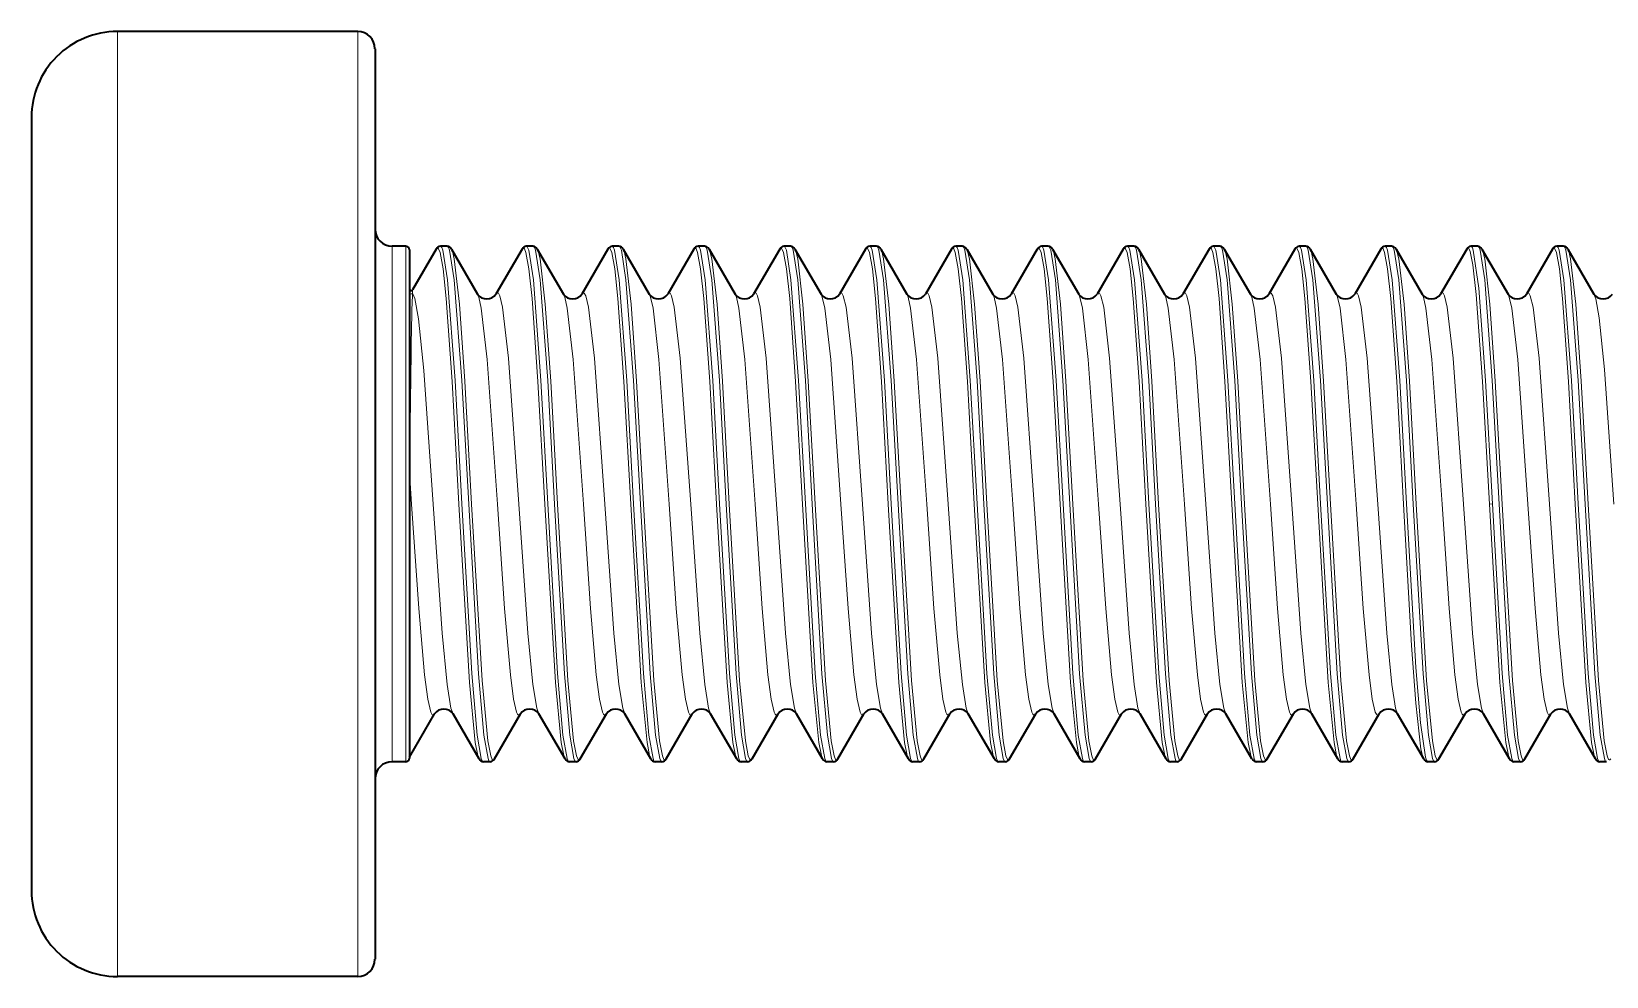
# Model space of a CAD drawing. Extents: x 145 to 857, y 42 to 790.
# Drawn here: x 145.5 to 154.67, y 357.09 to 362.59 of the extents above; entities that cross this region are included whole.
import ezdxf

# ---------------------------------------------------------------- set-up
doc = ezdxf.new("R2010")
doc.units = 0

msp = doc.modelspace()

# ---------------------------------------------------------------- linework, layer by layer
at = {"color": 7, "lineweight": 13, "ltscale": 0.035789}
for p, q in [((145.9994, 362.5892), (145.9994, 361.1576)), ((147.3994, 362.5892), (147.3994, 361.1576))]:
    msp.add_line(p, q, dxfattribs=at)
at = {"color": 7, "lineweight": 35, "ltscale": 0.035}
for p, q in [((147.3994, 362.5892), (145.9994, 362.5892)), ((147.3994, 357.0892), (145.9994, 357.0892))]:
    msp.add_line(p, q, dxfattribs=at)
at = {"color": 7, "lineweight": 35, "ltscale": 0.034489}
msp.add_line((147.4994, 362.4892), (147.4994, 361.1097), dxfattribs=at)
at = {"color": 7, "lineweight": 35, "ltscale": 0.029282}
msp.add_line((145.4994, 362.0892), (145.4994, 360.9179), dxfattribs=at)
at = {"color": 7, "lineweight": 13, "ltscale": 0.019521}
for p, q in [((147.5993, 361.3392), (147.5993, 360.5583)), ((147.6794, 361.3392), (147.6794, 360.5583))]:
    msp.add_line(p, q, dxfattribs=at)
at = {"color": 7, "lineweight": 35, "ltscale": 0.002}
for p, q in [((147.6794, 361.3392), (147.5993, 361.3392)), ((147.6794, 358.3392), (147.5993, 358.3392))]:
    msp.add_line(p, q, dxfattribs=at)
at = {"color": 7, "lineweight": 35, "ltscale": 0.019261}
msp.add_line((147.6994, 361.3192), (147.6994, 360.5488), dxfattribs=at)
at = {"color": 7, "lineweight": 35, "ltscale": 0.00686}
msp.add_line((147.8557, 361.3229), (147.718, 361.0855), dxfattribs=at)
at = {"color": 7, "lineweight": 35, "ltscale": 0.00098381}
for p, q in [((147.9198, 361.3392), (147.8804, 361.3392)), ((148.4198, 361.3392), (148.3804, 361.3392)), ((148.9198, 361.3392), (148.8804, 361.3392)), ((149.4198, 361.3392), (149.3804, 361.3392)), ((149.9198, 361.3392), (149.8804, 361.3392)), ((150.4198, 361.3392), (150.3804, 361.3392)), ((150.9198, 361.3392), (150.8804, 361.3392)), ((151.4198, 361.3392), (151.3804, 361.3392)), ((151.9198, 361.3392), (151.8804, 361.3392)), ((152.4198, 361.3392), (152.3804, 361.3392)), ((152.9198, 361.3392), (152.8804, 361.3392)), ((153.4198, 361.3392), (153.3804, 361.3392)), ((153.9198, 361.3392), (153.8804, 361.3392)), ((154.4198, 361.3392), (154.3804, 361.3392)), ((148.1698, 358.3392), (148.1304, 358.3392)), ((148.6698, 358.3392), (148.6304, 358.3392)), ((149.1698, 358.3392), (149.1304, 358.3392)), ((149.6698, 358.3392), (149.6304, 358.3392)), ((150.1698, 358.3392), (150.1304, 358.3392)), ((150.6698, 358.3392), (150.6304, 358.3392)), ((151.1698, 358.3392), (151.1304, 358.3392)), ((151.6698, 358.3392), (151.6304, 358.3392)), ((152.1698, 358.3392), (152.1304, 358.3392)), ((152.6698, 358.3392), (152.6304, 358.3392)), ((153.1698, 358.3392), (153.1304, 358.3392)), ((153.6698, 358.3392), (153.6304, 358.3392)), ((154.1698, 358.3392), (154.1304, 358.3392)), ((154.6698, 358.3392), (154.6304, 358.3392))]:
    msp.add_line(p, q, dxfattribs=at)
at = {"color": 7, "lineweight": 35, "ltscale": 0.007572}
for p, q in [((147.9445, 361.3229), (148.0965, 361.0609)), ((148.3557, 361.3229), (148.2037, 361.0609)), ((148.4445, 361.3229), (148.5965, 361.0609)), ((148.8557, 361.3229), (148.7037, 361.0609)), ((148.9445, 361.3229), (149.0965, 361.0609)), ((149.3557, 361.3229), (149.2037, 361.0609)), ((149.4445, 361.3229), (149.5965, 361.0609)), ((149.8557, 361.3229), (149.7037, 361.0609)), ((149.9445, 361.3229), (150.0965, 361.0609)), ((150.3557, 361.3229), (150.2037, 361.0609)), ((150.4445, 361.3229), (150.5965, 361.0609)), ((150.8557, 361.3229), (150.7037, 361.0609)), ((150.9445, 361.3229), (151.0965, 361.0609)), ((151.3557, 361.3229), (151.2037, 361.0609)), ((151.4445, 361.3229), (151.5965, 361.0609)), ((151.8557, 361.3229), (151.7037, 361.0609)), ((151.9445, 361.3229), (152.0965, 361.0609)), ((152.3557, 361.3229), (152.2037, 361.0609)), ((152.4445, 361.3229), (152.5965, 361.0609)), ((152.8557, 361.3229), (152.7037, 361.0609)), ((152.9445, 361.3229), (153.0965, 361.0609)), ((153.3557, 361.3229), (153.2037, 361.0609)), ((153.4445, 361.3229), (153.5965, 361.0609)), ((153.8557, 361.3229), (153.7037, 361.0609)), ((153.9445, 361.3229), (154.0965, 361.0609)), ((154.3557, 361.3229), (154.2037, 361.0609)), ((154.4445, 361.3229), (154.5965, 361.0609))]:
    msp.add_line(p, q, dxfattribs=at)
at = {"color": 7, "lineweight": 13, "ltscale": 0.101711}
for p, q in [((145.9994, 361.1576), (145.9994, 357.0892)), ((147.3994, 361.1576), (147.3994, 357.0892))]:
    msp.add_line(p, q, dxfattribs=at)
at = {"color": 7, "lineweight": 35, "ltscale": 0.098012}
msp.add_line((147.4994, 361.1097), (147.4994, 357.1892), dxfattribs=at)
at = {"color": 7, "lineweight": 13, "ltscale": 0.000495148}
msp.add_line((147.718, 361.0855), (147.718, 361.0657), dxfattribs=at)
at = {"color": 7, "lineweight": 35, "ltscale": 0.083218}
msp.add_line((145.4994, 360.9179), (145.4994, 357.5892), dxfattribs=at)
at = {"color": 7, "lineweight": 13, "ltscale": 0.017363}
msp.add_line((147.7094, 360.7166), (147.7007, 360.0221), dxfattribs=at)
at = {"color": 7, "lineweight": 13, "ltscale": 0.055479}
for p, q in [((147.5993, 360.5583), (147.5993, 358.3392)), ((147.6794, 360.5583), (147.6794, 358.3392))]:
    msp.add_line(p, q, dxfattribs=at)
at = {"color": 7, "lineweight": 35, "ltscale": 0.054739}
msp.add_line((147.6994, 360.5488), (147.6994, 358.3592), dxfattribs=at)
at = {"color": 7, "lineweight": 13, "ltscale": 0.017866}
for p, q in [((147.9881, 359.8392), (147.9483, 360.5527)), ((148.4881, 359.8392), (148.4483, 360.5527)), ((148.9881, 359.8392), (148.9483, 360.5527)), ((149.4881, 359.8392), (149.4483, 360.5527)), ((149.9881, 359.8392), (149.9483, 360.5527)), ((150.4881, 359.8392), (150.4483, 360.5527)), ((150.9881, 359.8392), (150.9483, 360.5527)), ((151.4881, 359.8392), (151.4483, 360.5527)), ((151.9881, 359.8392), (151.9483, 360.5527)), ((152.4881, 359.8392), (152.4483, 360.5527)), ((152.9881, 359.8392), (152.9483, 360.5527)), ((153.4881, 359.8392), (153.4483, 360.5527)), ((153.9881, 359.8392), (153.9483, 360.5527)), ((154.4881, 359.8392), (154.4483, 360.5527))]:
    msp.add_line(p, q, dxfattribs=at)
at = {"color": 7, "lineweight": 13, "ltscale": 0.017982}
for p, q in [((148.0054, 359.8401), (147.9656, 360.5583)), ((148.5054, 359.8401), (148.4656, 360.5583)), ((149.0054, 359.8401), (148.9656, 360.5583)), ((149.5054, 359.8401), (149.4656, 360.5583)), ((150.0054, 359.8401), (149.9656, 360.5583)), ((150.5054, 359.8401), (150.4656, 360.5583)), ((151.0054, 359.8401), (150.9656, 360.5583)), ((151.5054, 359.8401), (151.4656, 360.5583)), ((152.0054, 359.8401), (151.9656, 360.5583)), ((152.5054, 359.8401), (152.4656, 360.5583)), ((153.0054, 359.8401), (152.9656, 360.5583)), ((153.5054, 359.8401), (153.4656, 360.5583)), ((154.0054, 359.8401), (153.9656, 360.5583)), ((154.5054, 359.8401), (154.4656, 360.5583))]:
    msp.add_line(p, q, dxfattribs=at)
at = {"color": 7, "lineweight": 13, "ltscale": 0.018029}
for p, q in [((148.005, 360.5583), (148.0448, 359.8383)), ((148.505, 360.5583), (148.5448, 359.8383)), ((149.005, 360.5583), (149.0448, 359.8383)), ((149.505, 360.5583), (149.5448, 359.8383)), ((150.005, 360.5583), (150.0448, 359.8383)), ((150.505, 360.5583), (150.5448, 359.8383)), ((151.005, 360.5583), (151.0448, 359.8383)), ((151.505, 360.5583), (151.5448, 359.8383)), ((152.005, 360.5583), (152.0448, 359.8383)), ((152.505, 360.5583), (152.5448, 359.8383)), ((153.005, 360.5583), (153.0448, 359.8383)), ((153.505, 360.5583), (153.5448, 359.8383)), ((154.005, 360.5583), (154.0448, 359.8383)), ((154.505, 360.5583), (154.5448, 359.8383))]:
    msp.add_line(p, q, dxfattribs=at)
at = {"color": 7, "lineweight": 13, "ltscale": 0.017907}
for p, q in [((148.0223, 360.5544), (148.0621, 359.8392)), ((148.5223, 360.5544), (148.5621, 359.8392)), ((149.0223, 360.5544), (149.0621, 359.8392)), ((149.5223, 360.5544), (149.5621, 359.8392)), ((150.0223, 360.5544), (150.0621, 359.8392)), ((150.5223, 360.5544), (150.5621, 359.8392)), ((151.0223, 360.5544), (151.0621, 359.8392)), ((151.5223, 360.5544), (151.5621, 359.8392)), ((152.0223, 360.5544), (152.0621, 359.8392)), ((152.5223, 360.5544), (152.5621, 359.8392)), ((153.0223, 360.5544), (153.0621, 359.8392)), ((153.5223, 360.5544), (153.5621, 359.8392)), ((154.0223, 360.5544), (154.0621, 359.8392)), ((154.5223, 360.5544), (154.5621, 359.8392))]:
    msp.add_line(p, q, dxfattribs=at)
at = {"color": 7, "lineweight": 13, "ltscale": 4.69378e-05}
msp.add_line((147.7007, 360.0221), (147.6994, 360.0234), dxfattribs=at)
at = {"color": 7, "lineweight": 13, "ltscale": 0.004573}
msp.add_line((147.7007, 360.0221), (147.7007, 359.8392), dxfattribs=at)
at = {"color": 7, "lineweight": 13, "ltscale": 0.004583}
msp.add_line((147.7126, 359.8392), (147.7007, 360.0221), dxfattribs=at)
at = {"color": 7, "lineweight": 13, "ltscale": 0.036822}
msp.add_line((147.7007, 358.3663), (147.7007, 359.8392), dxfattribs=at)
at = {"color": 7, "lineweight": 13, "ltscale": 0.000433233}
msp.add_line((153.9881, 359.8392), (154.0054, 359.8401), dxfattribs=at)
at = {"color": 7, "lineweight": 35, "ltscale": 0.00726}
msp.add_line((147.7007, 358.3663), (147.8465, 358.6175), dxfattribs=at)
at = {"color": 7, "lineweight": 35, "ltscale": 0.007571}
for p, q in [((148.1057, 358.3556), (147.9537, 358.6175)), ((148.1945, 358.3556), (148.3465, 358.6175)), ((148.6057, 358.3556), (148.4537, 358.6175)), ((148.6945, 358.3556), (148.8465, 358.6175)), ((149.1057, 358.3556), (148.9537, 358.6175)), ((149.1945, 358.3556), (149.3465, 358.6175)), ((149.6057, 358.3556), (149.4537, 358.6175)), ((149.6945, 358.3556), (149.8465, 358.6175)), ((150.1057, 358.3556), (149.9537, 358.6175)), ((150.1945, 358.3556), (150.3465, 358.6175)), ((150.6057, 358.3556), (150.4537, 358.6175)), ((150.6945, 358.3556), (150.8465, 358.6175)), ((151.1057, 358.3556), (150.9537, 358.6175)), ((151.1945, 358.3556), (151.3465, 358.6175)), ((151.6057, 358.3556), (151.4537, 358.6175)), ((151.6945, 358.3556), (151.8465, 358.6175)), ((152.1057, 358.3556), (151.9537, 358.6175)), ((152.1945, 358.3556), (152.3465, 358.6175)), ((152.6057, 358.3556), (152.4537, 358.6175)), ((152.6945, 358.3556), (152.8465, 358.6175)), ((153.1057, 358.3556), (152.9537, 358.6175)), ((153.1945, 358.3556), (153.3465, 358.6175)), ((153.6057, 358.3556), (153.4537, 358.6175)), ((153.6945, 358.3556), (153.8465, 358.6175)), ((154.1057, 358.3556), (153.9537, 358.6175)), ((154.1945, 358.3556), (154.3465, 358.6175)), ((154.6057, 358.3556), (154.4537, 358.6175))]:
    msp.add_line(p, q, dxfattribs=at)
at = {"color": 7, "lineweight": 35, "ltscale": 9.51819e-05}
msp.add_line((147.7007, 358.3663), (147.6995, 358.3627), dxfattribs=at)
at = {"color": 7, "lineweight": 13}
for points in [[(147.8557, 361.3229), (147.8602, 361.3282), (147.8624, 361.3292), (147.8647, 361.3289), (147.8661, 361.3281), (147.8691, 361.3249), (147.878, 361.303), (147.8954, 361.2075), (147.9139, 361.0353), (147.9483, 360.5527)], [(147.8804, 361.3392), (147.882, 361.3389), (147.8851, 361.3366), (147.8882, 361.3321), (147.8944, 361.3162), (147.9215, 361.1439), (147.9656, 360.5583)], [(147.9198, 361.3392), (147.9213, 361.3389), (147.9244, 361.3366), (147.9275, 361.3321), (147.9337, 361.3162), (147.9608, 361.1439), (148.005, 360.5583)], [(147.9445, 361.3229), (147.9498, 361.3103), (147.9604, 361.2658), (147.9909, 361.002), (148.0223, 360.5544)], [(148.3557, 361.3229), (148.3602, 361.3282), (148.3624, 361.3292), (148.3647, 361.3289), (148.3661, 361.3281), (148.3691, 361.3249), (148.378, 361.303), (148.3954, 361.2075), (148.4139, 361.0353), (148.4483, 360.5527)], [(148.3804, 361.3392), (148.382, 361.3389), (148.3851, 361.3366), (148.3882, 361.3321), (148.3944, 361.3162), (148.4215, 361.1439), (148.4656, 360.5583)], [(148.4198, 361.3392), (148.4213, 361.3389), (148.4244, 361.3366), (148.4275, 361.3321), (148.4337, 361.3162), (148.4608, 361.1439), (148.505, 360.5583)], [(148.4445, 361.3229), (148.4498, 361.3103), (148.4604, 361.2658), (148.4909, 361.002), (148.5223, 360.5544)], [(148.8557, 361.3229), (148.8602, 361.3282), (148.8624, 361.3292), (148.8647, 361.3289), (148.8661, 361.3281), (148.8691, 361.3249), (148.878, 361.303), (148.8954, 361.2075), (148.9139, 361.0353), (148.9483, 360.5527)], [(148.8804, 361.3392), (148.882, 361.3389), (148.8851, 361.3366), (148.8882, 361.3321), (148.8944, 361.3162), (148.9215, 361.1439), (148.9656, 360.5583)], [(148.9198, 361.3392), (148.9213, 361.3389), (148.9244, 361.3366), (148.9275, 361.3321), (148.9337, 361.3162), (148.9608, 361.1439), (149.005, 360.5583)], [(148.9445, 361.3229), (148.9498, 361.3103), (148.9604, 361.2658), (148.9909, 361.002), (149.0223, 360.5544)], [(149.3557, 361.3229), (149.3602, 361.3282), (149.3624, 361.3292), (149.3647, 361.3289), (149.3661, 361.3281), (149.3691, 361.3249), (149.378, 361.303), (149.3954, 361.2075), (149.4139, 361.0353), (149.4483, 360.5527)], [(149.3804, 361.3392), (149.382, 361.3389), (149.3851, 361.3366), (149.3882, 361.3321), (149.3944, 361.3162), (149.4215, 361.1439), (149.4656, 360.5583)], [(149.4198, 361.3392), (149.4213, 361.3389), (149.4244, 361.3366), (149.4275, 361.3321), (149.4337, 361.3162), (149.4608, 361.1439), (149.505, 360.5583)], [(149.4445, 361.3229), (149.4498, 361.3103), (149.4604, 361.2658), (149.4909, 361.002), (149.5223, 360.5544)], [(149.8557, 361.3229), (149.8602, 361.3282), (149.8624, 361.3292), (149.8647, 361.3289), (149.8661, 361.3281), (149.8691, 361.3249), (149.878, 361.303), (149.8954, 361.2075), (149.9139, 361.0353), (149.9483, 360.5527)], [(149.8804, 361.3392), (149.882, 361.3389), (149.8851, 361.3366), (149.8882, 361.3321), (149.8944, 361.3162), (149.9215, 361.1439), (149.9656, 360.5583)], [(149.9198, 361.3392), (149.9213, 361.3389), (149.9244, 361.3366), (149.9275, 361.3321), (149.9337, 361.3162), (149.9608, 361.1439), (150.005, 360.5583)], [(149.9445, 361.3229), (149.9498, 361.3103), (149.9604, 361.2658), (149.9909, 361.002), (150.0223, 360.5544)], [(150.3557, 361.3229), (150.3602, 361.3282), (150.3624, 361.3292), (150.3647, 361.3289), (150.3661, 361.3281), (150.3691, 361.3249), (150.378, 361.303), (150.3954, 361.2075), (150.4139, 361.0353), (150.4483, 360.5527)], [(150.3804, 361.3392), (150.382, 361.3389), (150.3851, 361.3366), (150.3882, 361.3321), (150.3944, 361.3162), (150.4215, 361.1439), (150.4656, 360.5583)], [(150.4198, 361.3392), (150.4213, 361.3389), (150.4244, 361.3366), (150.4275, 361.3321), (150.4337, 361.3162), (150.4608, 361.1439), (150.505, 360.5583)], [(150.4445, 361.3229), (150.4498, 361.3103), (150.4604, 361.2658), (150.4909, 361.002), (150.5223, 360.5544)], [(150.8557, 361.3229), (150.8602, 361.3282), (150.8624, 361.3292), (150.8647, 361.3289), (150.8661, 361.3281), (150.8691, 361.3249), (150.878, 361.303), (150.8954, 361.2075), (150.9139, 361.0353), (150.9483, 360.5527)], [(150.8804, 361.3392), (150.882, 361.3389), (150.8851, 361.3366), (150.8882, 361.3321), (150.8944, 361.3162), (150.9215, 361.1439), (150.9656, 360.5583)], [(150.9198, 361.3392), (150.9213, 361.3389), (150.9244, 361.3366), (150.9275, 361.3321), (150.9337, 361.3162), (150.9608, 361.1439), (151.005, 360.5583)], [(150.9445, 361.3229), (150.9498, 361.3103), (150.9604, 361.2658), (150.9909, 361.002), (151.0223, 360.5544)], [(151.3557, 361.3229), (151.3602, 361.3282), (151.3624, 361.3292), (151.3647, 361.3289), (151.3661, 361.3281), (151.3691, 361.3249), (151.378, 361.303), (151.3954, 361.2075), (151.4139, 361.0353), (151.4483, 360.5527)], [(151.3804, 361.3392), (151.382, 361.3389), (151.3851, 361.3366), (151.3882, 361.3321), (151.3944, 361.3162), (151.4215, 361.1439), (151.4656, 360.5583)], [(151.4198, 361.3392), (151.4213, 361.3389), (151.4244, 361.3366), (151.4275, 361.3321), (151.4337, 361.3162), (151.4608, 361.1439), (151.505, 360.5583)], [(151.4445, 361.3229), (151.4498, 361.3103), (151.4604, 361.2658), (151.4909, 361.002), (151.5223, 360.5544)], [(151.8557, 361.3229), (151.8602, 361.3282), (151.8624, 361.3292), (151.8647, 361.3289), (151.8661, 361.3281), (151.8691, 361.3249), (151.878, 361.303), (151.8954, 361.2075), (151.9139, 361.0353), (151.9483, 360.5527)], [(151.8804, 361.3392), (151.882, 361.3389), (151.8851, 361.3366), (151.8882, 361.3321), (151.8944, 361.3162), (151.9215, 361.1439), (151.9656, 360.5583)], [(151.9198, 361.3392), (151.9213, 361.3389), (151.9244, 361.3366), (151.9275, 361.3321), (151.9337, 361.3162), (151.9608, 361.1439), (152.005, 360.5583)], [(151.9445, 361.3229), (151.9498, 361.3103), (151.9604, 361.2658), (151.9909, 361.002), (152.0223, 360.5544)], [(152.3557, 361.3229), (152.3602, 361.3282), (152.3624, 361.3292), (152.3647, 361.3289), (152.3661, 361.3281), (152.3691, 361.3249), (152.378, 361.303), (152.3954, 361.2075), (152.4139, 361.0353), (152.4483, 360.5527)], [(152.3804, 361.3392), (152.382, 361.3389), (152.3851, 361.3366), (152.3882, 361.3321), (152.3944, 361.3162), (152.4215, 361.1439), (152.4656, 360.5583)], [(152.4198, 361.3392), (152.4213, 361.3389), (152.4244, 361.3366), (152.4275, 361.3321), (152.4337, 361.3162), (152.4608, 361.1439), (152.505, 360.5583)], [(152.4445, 361.3229), (152.4498, 361.3103), (152.4604, 361.2658), (152.4909, 361.002), (152.5223, 360.5544)], [(152.8557, 361.3229), (152.8602, 361.3282), (152.8624, 361.3292), (152.8647, 361.3289), (152.8661, 361.3281), (152.8691, 361.3249), (152.878, 361.303), (152.8954, 361.2075), (152.9139, 361.0353), (152.9483, 360.5527)], [(152.8804, 361.3392), (152.882, 361.3389), (152.8851, 361.3366), (152.8882, 361.3321), (152.8944, 361.3162), (152.9215, 361.1439), (152.9656, 360.5583)], [(152.9198, 361.3392), (152.9213, 361.3389), (152.9244, 361.3366), (152.9275, 361.3321), (152.9337, 361.3162), (152.9608, 361.1439), (153.005, 360.5583)], [(152.9445, 361.3229), (152.9498, 361.3103), (152.9604, 361.2658), (152.9909, 361.002), (153.0223, 360.5544)], [(153.3557, 361.3229), (153.3602, 361.3282), (153.3624, 361.3292), (153.3647, 361.3289), (153.3661, 361.3281), (153.3691, 361.3249), (153.378, 361.303), (153.3954, 361.2075), (153.4139, 361.0353), (153.4483, 360.5527)], [(153.3804, 361.3392), (153.382, 361.3389), (153.3851, 361.3366), (153.3882, 361.3321), (153.3944, 361.3162), (153.4215, 361.1439), (153.4656, 360.5583)], [(153.4198, 361.3392), (153.4213, 361.3389), (153.4244, 361.3366), (153.4275, 361.3321), (153.4337, 361.3162), (153.4608, 361.1439), (153.505, 360.5583)], [(153.4445, 361.3229), (153.4498, 361.3103), (153.4604, 361.2658), (153.4909, 361.002), (153.5223, 360.5544)], [(153.9483, 360.5527), (153.9117, 361.0589), (153.8921, 361.2314), (153.8761, 361.3094), (153.8707, 361.3224), (153.868, 361.3264), (153.8652, 361.3286), (153.8639, 361.3291), (153.8612, 361.3288), (153.8593, 361.3276), (153.8557, 361.3229)], [(153.9656, 360.5583), (153.9265, 361.095), (153.8943, 361.3163), (153.8888, 361.3309), (153.8851, 361.3367), (153.8832, 361.3383), (153.8804, 361.3392)], [(153.9198, 361.3392), (153.9213, 361.3389), (153.9244, 361.3366), (153.9275, 361.3321), (153.9337, 361.3162), (153.9608, 361.1439), (154.005, 360.5583)], [(153.9445, 361.3229), (153.9498, 361.3103), (153.9604, 361.2658), (153.9909, 361.002), (154.0223, 360.5544)], [(154.3557, 361.3229), (154.3602, 361.3282), (154.3624, 361.3292), (154.3647, 361.3289), (154.3661, 361.3281), (154.3691, 361.3249), (154.378, 361.303), (154.3954, 361.2075), (154.4139, 361.0353), (154.4483, 360.5527)], [(154.3804, 361.3392), (154.382, 361.3389), (154.3851, 361.3366), (154.3882, 361.3321), (154.3944, 361.3162), (154.4215, 361.1439), (154.4656, 360.5583)], [(154.4198, 361.3392), (154.4213, 361.3389), (154.4244, 361.3366), (154.4275, 361.3321), (154.4337, 361.3162), (154.4608, 361.1439), (154.505, 360.5583)], [(154.4445, 361.3229), (154.4498, 361.3103), (154.4604, 361.2658), (154.4909, 361.002), (154.5223, 360.5544)], [(147.8376, 359.8392), (147.7832, 360.6155), (147.7525, 360.9167), (147.7311, 361.0353), (147.72, 361.0633), (147.718, 361.0657)], [(148.2126, 359.8392), (148.1526, 360.6808), (148.1182, 360.9789), (148.1038, 361.0431), (148.0965, 361.0609)], [(148.3376, 359.8392), (148.2769, 360.688), (148.2421, 360.985), (148.2262, 361.0506), (148.2181, 361.0657), (148.214, 361.0684), (148.2099, 361.0679), (148.2058, 361.0641), (148.2037, 361.0609)], [(148.7126, 359.8392), (148.6526, 360.6808), (148.6182, 360.9789), (148.6038, 361.0431), (148.5965, 361.0609)], [(148.8376, 359.8392), (148.7769, 360.688), (148.7421, 360.985), (148.7262, 361.0506), (148.7181, 361.0657), (148.714, 361.0684), (148.7099, 361.0679), (148.7058, 361.0641), (148.7037, 361.0609)], [(149.2126, 359.8392), (149.1526, 360.6808), (149.1182, 360.9789), (149.1038, 361.0431), (149.0965, 361.0609)], [(149.3376, 359.8392), (149.2769, 360.688), (149.2421, 360.985), (149.2262, 361.0506), (149.2181, 361.0657), (149.214, 361.0684), (149.2099, 361.0679), (149.2058, 361.0641), (149.2037, 361.0609)], [(149.7126, 359.8392), (149.6526, 360.6808), (149.6182, 360.9789), (149.6038, 361.0431), (149.5965, 361.0609)], [(149.8376, 359.8392), (149.7769, 360.688), (149.7421, 360.985), (149.7262, 361.0506), (149.7181, 361.0657), (149.714, 361.0684), (149.7099, 361.0679), (149.7058, 361.0641), (149.7037, 361.0609)], [(150.2126, 359.8392), (150.1526, 360.6808), (150.1182, 360.9789), (150.1038, 361.0431), (150.0965, 361.0609)], [(150.3376, 359.8392), (150.2769, 360.688), (150.2421, 360.985), (150.2262, 361.0506), (150.2181, 361.0657), (150.214, 361.0684), (150.2099, 361.0679), (150.2058, 361.0641), (150.2037, 361.0609)], [(150.7126, 359.8392), (150.6526, 360.6808), (150.6182, 360.9789), (150.6038, 361.0431), (150.5965, 361.0609)], [(150.8376, 359.8392), (150.7769, 360.688), (150.7421, 360.985), (150.7262, 361.0506), (150.7181, 361.0657), (150.714, 361.0684), (150.7099, 361.0679), (150.7058, 361.0641), (150.7037, 361.0609)], [(151.2126, 359.8392), (151.1526, 360.6808), (151.1182, 360.9789), (151.1038, 361.0431), (151.0965, 361.0609)], [(151.3376, 359.8392), (151.2769, 360.688), (151.2421, 360.985), (151.2262, 361.0506), (151.2181, 361.0657), (151.214, 361.0684), (151.2099, 361.0679), (151.2058, 361.0641), (151.2037, 361.0609)], [(151.7126, 359.8392), (151.6526, 360.6808), (151.6182, 360.9789), (151.6038, 361.0431), (151.5965, 361.0609)], [(151.8376, 359.8392), (151.7769, 360.688), (151.7421, 360.985), (151.7262, 361.0506), (151.7181, 361.0657), (151.714, 361.0684), (151.7099, 361.0679), (151.7058, 361.0641), (151.7037, 361.0609)], [(152.2126, 359.8392), (152.1526, 360.6808), (152.1182, 360.9789), (152.1038, 361.0431), (152.0965, 361.0609)], [(152.3376, 359.8392), (152.2769, 360.688), (152.2421, 360.985), (152.2262, 361.0506), (152.2181, 361.0657), (152.214, 361.0684), (152.2099, 361.0679), (152.2058, 361.0641), (152.2037, 361.0609)], [(152.7126, 359.8392), (152.6526, 360.6808), (152.6182, 360.9789), (152.6038, 361.0431), (152.5965, 361.0609)], [(152.8376, 359.8392), (152.7769, 360.688), (152.7421, 360.985), (152.7262, 361.0506), (152.7181, 361.0657), (152.714, 361.0684), (152.7099, 361.0679), (152.7058, 361.0641), (152.7037, 361.0609)], [(153.2126, 359.8392), (153.1526, 360.6808), (153.1182, 360.9789), (153.1038, 361.0431), (153.0965, 361.0609)], [(153.3376, 359.8392), (153.2769, 360.688), (153.2421, 360.985), (153.2262, 361.0506), (153.2181, 361.0657), (153.214, 361.0684), (153.2099, 361.0679), (153.2058, 361.0641), (153.2037, 361.0609)], [(153.7126, 359.8392), (153.6526, 360.6808), (153.6182, 360.9789), (153.6038, 361.0431), (153.5965, 361.0609)], [(153.8376, 359.8392), (153.7769, 360.688), (153.7421, 360.985), (153.7262, 361.0506), (153.7181, 361.0657), (153.714, 361.0684), (153.7099, 361.0679), (153.7058, 361.0641), (153.7037, 361.0609)], [(154.2126, 359.8392), (154.1526, 360.6808), (154.1182, 360.9789), (154.1038, 361.0431), (154.0965, 361.0609)], [(154.3376, 359.8392), (154.2769, 360.688), (154.2421, 360.985), (154.2262, 361.0506), (154.2181, 361.0657), (154.214, 361.0684), (154.2099, 361.0679), (154.2058, 361.0641), (154.2037, 361.0609)], [(154.7126, 359.8392), (154.6577, 360.6216), (154.6267, 360.9231), (154.6068, 361.0329), (154.5965, 361.0609)], [(147.8465, 358.6175), (147.8425, 358.6122), (147.8404, 358.6106), (147.8374, 358.6099), (147.8359, 358.6101), (147.8329, 358.612), (147.8298, 358.6157), (147.8238, 358.6282), (147.8063, 358.7039), (147.7876, 358.8443), (147.7538, 359.2308), (147.7126, 359.8392)], [(147.9537, 358.6175), (147.9418, 358.6514), (147.9192, 358.7879), (147.8899, 359.0876), (147.8376, 359.8392)], [(147.9881, 359.8392), (148.0494, 358.801), (148.0833, 358.452), (148.0982, 358.3752), (148.1057, 358.3556)], [(148.0054, 359.8401), (148.0626, 358.8518), (148.094, 358.4935), (148.1181, 358.3572), (148.1236, 358.3448), (148.1263, 358.3412), (148.129, 358.3394), (148.1304, 358.3392)], [(148.0448, 359.8383), (148.102, 358.8511), (148.1334, 358.4933), (148.1574, 358.3572), (148.1629, 358.3448), (148.1656, 358.3412), (148.1684, 358.3394), (148.1698, 358.3392)], [(148.0621, 359.8392), (148.1226, 358.8125), (148.156, 358.4616), (148.1729, 358.3729), (148.1815, 358.3529), (148.1844, 358.3501), (148.1858, 358.3494), (148.188, 358.3493), (148.1901, 358.3503), (148.1945, 358.3556)], [(148.3465, 358.6175), (148.3425, 358.6122), (148.3404, 358.6106), (148.3374, 358.6099), (148.3359, 358.6101), (148.3329, 358.612), (148.3298, 358.6157), (148.3238, 358.6282), (148.3063, 358.7039), (148.2876, 358.8443), (148.2538, 359.2308), (148.2126, 359.8392)], [(148.4537, 358.6175), (148.4418, 358.6514), (148.4192, 358.7879), (148.3899, 359.0876), (148.3376, 359.8392)], [(148.4881, 359.8392), (148.5494, 358.801), (148.5833, 358.452), (148.5982, 358.3752), (148.6057, 358.3556)], [(148.5054, 359.8401), (148.5626, 358.8518), (148.594, 358.4935), (148.6181, 358.3572), (148.6236, 358.3448), (148.6263, 358.3412), (148.629, 358.3394), (148.6304, 358.3392)], [(148.5448, 359.8383), (148.602, 358.8511), (148.6334, 358.4933), (148.6574, 358.3572), (148.6629, 358.3448), (148.6656, 358.3412), (148.6684, 358.3394), (148.6698, 358.3392)], [(148.5621, 359.8392), (148.6226, 358.8125), (148.656, 358.4616), (148.6729, 358.3729), (148.6815, 358.3529), (148.6844, 358.3501), (148.6858, 358.3494), (148.688, 358.3493), (148.6901, 358.3503), (148.6945, 358.3556)], [(148.8465, 358.6175), (148.8425, 358.6122), (148.8404, 358.6106), (148.8374, 358.6099), (148.8359, 358.6101), (148.8329, 358.612), (148.8298, 358.6157), (148.8238, 358.6282), (148.8063, 358.7039), (148.7876, 358.8443), (148.7538, 359.2308), (148.7126, 359.8392)], [(148.9537, 358.6175), (148.9418, 358.6514), (148.9192, 358.7879), (148.8899, 359.0876), (148.8376, 359.8392)], [(148.9881, 359.8392), (149.0494, 358.801), (149.0833, 358.452), (149.0982, 358.3752), (149.1057, 358.3556)], [(149.0054, 359.8401), (149.0626, 358.8518), (149.094, 358.4935), (149.1181, 358.3572), (149.1236, 358.3448), (149.1263, 358.3412), (149.129, 358.3394), (149.1304, 358.3392)], [(149.0448, 359.8383), (149.102, 358.8511), (149.1334, 358.4933), (149.1574, 358.3572), (149.1629, 358.3448), (149.1656, 358.3412), (149.1684, 358.3394), (149.1698, 358.3392)], [(149.0621, 359.8392), (149.1226, 358.8125), (149.156, 358.4616), (149.1729, 358.3729), (149.1815, 358.3529), (149.1844, 358.3501), (149.1858, 358.3494), (149.188, 358.3493), (149.1901, 358.3503), (149.1945, 358.3556)], [(149.3465, 358.6175), (149.3425, 358.6122), (149.3404, 358.6106), (149.3374, 358.6099), (149.3359, 358.6101), (149.3329, 358.612), (149.3298, 358.6157), (149.3238, 358.6282), (149.3063, 358.7039), (149.2876, 358.8443), (149.2538, 359.2308), (149.2126, 359.8392)], [(149.4537, 358.6175), (149.4418, 358.6514), (149.4192, 358.7879), (149.3899, 359.0876), (149.3376, 359.8392)], [(149.4881, 359.8392), (149.5494, 358.801), (149.5833, 358.452), (149.5982, 358.3752), (149.6057, 358.3556)], [(149.5054, 359.8401), (149.5626, 358.8518), (149.594, 358.4935), (149.6181, 358.3572), (149.6236, 358.3448), (149.6263, 358.3412), (149.629, 358.3394), (149.6304, 358.3392)], [(149.5448, 359.8383), (149.602, 358.8511), (149.6334, 358.4933), (149.6574, 358.3572), (149.6629, 358.3448), (149.6656, 358.3412), (149.6684, 358.3394), (149.6698, 358.3392)], [(149.5621, 359.8392), (149.6226, 358.8125), (149.656, 358.4616), (149.6729, 358.3729), (149.6815, 358.3529), (149.6844, 358.3501), (149.6858, 358.3494), (149.688, 358.3493), (149.6901, 358.3503), (149.6945, 358.3556)], [(149.8465, 358.6175), (149.8425, 358.6122), (149.8404, 358.6106), (149.8374, 358.6099), (149.8359, 358.6101), (149.8329, 358.612), (149.8298, 358.6157), (149.8238, 358.6282), (149.8063, 358.7039), (149.7876, 358.8443), (149.7538, 359.2308), (149.7126, 359.8392)], [(149.9537, 358.6175), (149.9418, 358.6514), (149.9192, 358.7879), (149.8899, 359.0876), (149.8376, 359.8392)], [(149.9881, 359.8392), (150.0494, 358.801), (150.0833, 358.452), (150.0982, 358.3752), (150.1057, 358.3556)], [(150.0054, 359.8401), (150.0626, 358.8518), (150.094, 358.4935), (150.1181, 358.3572), (150.1236, 358.3448), (150.1263, 358.3412), (150.129, 358.3394), (150.1304, 358.3392)], [(150.0448, 359.8383), (150.102, 358.8511), (150.1334, 358.4933), (150.1574, 358.3572), (150.1629, 358.3448), (150.1656, 358.3412), (150.1684, 358.3394), (150.1698, 358.3392)], [(150.0621, 359.8392), (150.1226, 358.8125), (150.156, 358.4616), (150.1729, 358.3729), (150.1815, 358.3529), (150.1844, 358.3501), (150.1858, 358.3494), (150.188, 358.3493), (150.1901, 358.3503), (150.1945, 358.3556)], [(150.3465, 358.6175), (150.3425, 358.6122), (150.3404, 358.6106), (150.3374, 358.6099), (150.3359, 358.6101), (150.3329, 358.612), (150.3298, 358.6157), (150.3238, 358.6282), (150.3063, 358.7039), (150.2876, 358.8443), (150.2538, 359.2308), (150.2126, 359.8392)], [(150.4537, 358.6175), (150.4418, 358.6514), (150.4192, 358.7879), (150.3899, 359.0876), (150.3376, 359.8392)], [(150.4881, 359.8392), (150.5494, 358.801), (150.5833, 358.452), (150.5982, 358.3752), (150.6057, 358.3556)], [(150.5054, 359.8401), (150.5626, 358.8518), (150.594, 358.4935), (150.6181, 358.3572), (150.6236, 358.3448), (150.6263, 358.3412), (150.629, 358.3394), (150.6304, 358.3392)], [(150.5448, 359.8383), (150.602, 358.8511), (150.6334, 358.4933), (150.6574, 358.3572), (150.6629, 358.3448), (150.6656, 358.3412), (150.6684, 358.3394), (150.6698, 358.3392)], [(150.5621, 359.8392), (150.6226, 358.8125), (150.656, 358.4616), (150.6729, 358.3729), (150.6815, 358.3529), (150.6844, 358.3501), (150.6858, 358.3494), (150.688, 358.3493), (150.6901, 358.3503), (150.6945, 358.3556)], [(150.8465, 358.6175), (150.8425, 358.6122), (150.8404, 358.6106), (150.8374, 358.6099), (150.8359, 358.6101), (150.8329, 358.612), (150.8298, 358.6157), (150.8238, 358.6282), (150.8063, 358.7039), (150.7876, 358.8443), (150.7538, 359.2308), (150.7126, 359.8392)], [(150.9537, 358.6175), (150.9418, 358.6514), (150.9192, 358.7879), (150.8899, 359.0876), (150.8376, 359.8392)], [(150.9881, 359.8392), (151.0494, 358.801), (151.0833, 358.452), (151.0982, 358.3752), (151.1057, 358.3556)], [(151.0054, 359.8401), (151.0626, 358.8518), (151.094, 358.4935), (151.1181, 358.3572), (151.1236, 358.3448), (151.1263, 358.3412), (151.129, 358.3394), (151.1304, 358.3392)], [(151.0448, 359.8383), (151.102, 358.8511), (151.1334, 358.4933), (151.1574, 358.3572), (151.1629, 358.3448), (151.1656, 358.3412), (151.1684, 358.3394), (151.1698, 358.3392)], [(151.0621, 359.8392), (151.1226, 358.8125), (151.156, 358.4616), (151.1729, 358.3729), (151.1815, 358.3529), (151.1844, 358.3501), (151.1858, 358.3494), (151.188, 358.3493), (151.1901, 358.3503), (151.1945, 358.3556)], [(151.3465, 358.6175), (151.3425, 358.6122), (151.3404, 358.6106), (151.3374, 358.6099), (151.3359, 358.6101), (151.3329, 358.612), (151.3298, 358.6157), (151.3238, 358.6282), (151.3063, 358.7039), (151.2876, 358.8443), (151.2538, 359.2308), (151.2126, 359.8392)], [(151.4537, 358.6175), (151.4418, 358.6514), (151.4192, 358.7879), (151.3899, 359.0876), (151.3376, 359.8392)], [(151.4881, 359.8392), (151.5494, 358.801), (151.5833, 358.452), (151.5982, 358.3752), (151.6057, 358.3556)], [(151.5054, 359.8401), (151.5626, 358.8518), (151.594, 358.4935), (151.6181, 358.3572), (151.6236, 358.3448), (151.6263, 358.3412), (151.629, 358.3394), (151.6304, 358.3392)], [(151.5448, 359.8383), (151.602, 358.8511), (151.6334, 358.4933), (151.6574, 358.3572), (151.6629, 358.3448), (151.6656, 358.3412), (151.6684, 358.3394), (151.6698, 358.3392)], [(151.5621, 359.8392), (151.6226, 358.8125), (151.656, 358.4616), (151.6729, 358.3729), (151.6815, 358.3529), (151.6844, 358.3501), (151.6858, 358.3494), (151.688, 358.3493), (151.6901, 358.3503), (151.6945, 358.3556)], [(151.8465, 358.6175), (151.8425, 358.6122), (151.8404, 358.6106), (151.8374, 358.6099), (151.8359, 358.6101), (151.8329, 358.612), (151.8298, 358.6157), (151.8238, 358.6282), (151.8063, 358.7039), (151.7876, 358.8443), (151.7538, 359.2308), (151.7126, 359.8392)], [(151.9537, 358.6175), (151.9418, 358.6514), (151.9192, 358.7879), (151.8899, 359.0876), (151.8376, 359.8392)], [(151.9881, 359.8392), (152.0494, 358.801), (152.0833, 358.452), (152.0982, 358.3752), (152.1057, 358.3556)], [(152.0054, 359.8401), (152.0626, 358.8518), (152.094, 358.4935), (152.1181, 358.3572), (152.1236, 358.3448), (152.1263, 358.3412), (152.129, 358.3394), (152.1304, 358.3392)], [(152.0448, 359.8383), (152.102, 358.8511), (152.1334, 358.4933), (152.1574, 358.3572), (152.1629, 358.3448), (152.1656, 358.3412), (152.1684, 358.3394), (152.1698, 358.3392)], [(152.0621, 359.8392), (152.1226, 358.8125), (152.156, 358.4616), (152.1729, 358.3729), (152.1815, 358.3529), (152.1844, 358.3501), (152.1858, 358.3494), (152.188, 358.3493), (152.1901, 358.3503), (152.1945, 358.3556)], [(152.3465, 358.6175), (152.3425, 358.6122), (152.3404, 358.6106), (152.3374, 358.6099), (152.3359, 358.6101), (152.3329, 358.612), (152.3298, 358.6157), (152.3238, 358.6282), (152.3063, 358.7039), (152.2876, 358.8443), (152.2538, 359.2308), (152.2126, 359.8392)], [(152.4537, 358.6175), (152.4418, 358.6514), (152.4192, 358.7879), (152.3899, 359.0876), (152.3376, 359.8392)], [(152.4881, 359.8392), (152.5494, 358.801), (152.5833, 358.452), (152.5982, 358.3752), (152.6057, 358.3556)], [(152.5054, 359.8401), (152.5626, 358.8518), (152.594, 358.4935), (152.6181, 358.3572), (152.6236, 358.3448), (152.6263, 358.3412), (152.629, 358.3394), (152.6304, 358.3392)], [(152.5448, 359.8383), (152.602, 358.8511), (152.6334, 358.4933), (152.6574, 358.3572), (152.6629, 358.3448), (152.6656, 358.3412), (152.6684, 358.3394), (152.6698, 358.3392)], [(152.5621, 359.8392), (152.6226, 358.8125), (152.656, 358.4616), (152.6729, 358.3729), (152.6815, 358.3529), (152.6844, 358.3501), (152.6858, 358.3494), (152.688, 358.3493), (152.6901, 358.3503), (152.6945, 358.3556)], [(152.8465, 358.6175), (152.8425, 358.6122), (152.8404, 358.6106), (152.8374, 358.6099), (152.8359, 358.6101), (152.8329, 358.612), (152.8298, 358.6157), (152.8238, 358.6282), (152.8063, 358.7039), (152.7876, 358.8443), (152.7538, 359.2308), (152.7126, 359.8392)], [(152.9537, 358.6175), (152.9418, 358.6514), (152.9192, 358.7879), (152.8899, 359.0876), (152.8376, 359.8392)], [(152.9881, 359.8392), (153.0494, 358.801), (153.0833, 358.452), (153.0982, 358.3752), (153.1057, 358.3556)], [(153.0054, 359.8401), (153.0626, 358.8518), (153.094, 358.4935), (153.1181, 358.3572), (153.1236, 358.3448), (153.1263, 358.3412), (153.129, 358.3394), (153.1304, 358.3392)], [(153.0448, 359.8383), (153.102, 358.8511), (153.1334, 358.4933), (153.1574, 358.3572), (153.1629, 358.3448), (153.1656, 358.3412), (153.1684, 358.3394), (153.1698, 358.3392)], [(153.0621, 359.8392), (153.1226, 358.8125), (153.156, 358.4616), (153.1729, 358.3729), (153.1815, 358.3529), (153.1844, 358.3501), (153.1858, 358.3494), (153.188, 358.3493), (153.1901, 358.3503), (153.1945, 358.3556)], [(153.3465, 358.6175), (153.3425, 358.6122), (153.3404, 358.6106), (153.3374, 358.6099), (153.3359, 358.6101), (153.3329, 358.612), (153.3298, 358.6157), (153.3238, 358.6282), (153.3063, 358.7039), (153.2876, 358.8443), (153.2538, 359.2308), (153.2126, 359.8392)], [(153.4537, 358.6175), (153.4418, 358.6514), (153.4192, 358.7879), (153.3899, 359.0876), (153.3376, 359.8392)], [(153.6057, 358.3556), (153.6003, 358.3682), (153.5897, 358.4131), (153.559, 358.6796), (153.5347, 359.0154), (153.4881, 359.8392)], [(153.6304, 358.3392), (153.6287, 358.3395), (153.6254, 358.3422), (153.622, 358.3476), (153.6153, 358.3661), (153.5862, 358.5653), (153.5601, 358.8878), (153.5054, 359.8401)], [(153.5448, 359.8383), (153.602, 358.8511), (153.6334, 358.4933), (153.6574, 358.3572), (153.6629, 358.3448), (153.6656, 358.3412), (153.6684, 358.3394), (153.6698, 358.3392)], [(153.5621, 359.8392), (153.6226, 358.8125), (153.656, 358.4616), (153.6729, 358.3729), (153.6815, 358.3529), (153.6844, 358.3501), (153.6858, 358.3494), (153.688, 358.3493), (153.6901, 358.3503), (153.6945, 358.3556)], [(153.8465, 358.6175), (153.8425, 358.6122), (153.8404, 358.6106), (153.8374, 358.6099), (153.8359, 358.6101), (153.8329, 358.612), (153.8298, 358.6157), (153.8238, 358.6282), (153.8063, 358.7039), (153.7876, 358.8443), (153.7538, 359.2308), (153.7126, 359.8392)], [(153.9537, 358.6175), (153.9418, 358.6514), (153.9192, 358.7879), (153.8899, 359.0876), (153.8376, 359.8392)], [(153.9881, 359.8392), (154.0494, 358.801), (154.0833, 358.452), (154.0982, 358.3752), (154.1057, 358.3556)], [(154.0054, 359.8401), (154.0626, 358.8518), (154.094, 358.4935), (154.1181, 358.3572), (154.1236, 358.3448), (154.1263, 358.3412), (154.129, 358.3394), (154.1304, 358.3392)], [(154.0448, 359.8383), (154.102, 358.8511), (154.1334, 358.4933), (154.1574, 358.3572), (154.1629, 358.3448), (154.1656, 358.3412), (154.1684, 358.3394), (154.1698, 358.3392)], [(154.0621, 359.8392), (154.1226, 358.8125), (154.156, 358.4616), (154.1729, 358.3729), (154.1815, 358.3529), (154.1844, 358.3501), (154.1858, 358.3494), (154.188, 358.3493), (154.1901, 358.3503), (154.1945, 358.3556)], [(154.3465, 358.6175), (154.3425, 358.6122), (154.3404, 358.6106), (154.3374, 358.6099), (154.3359, 358.6101), (154.3329, 358.612), (154.3298, 358.6157), (154.3238, 358.6282), (154.3063, 358.7039), (154.2876, 358.8443), (154.2538, 359.2308), (154.2126, 359.8392)], [(154.4537, 358.6175), (154.4418, 358.6514), (154.4192, 358.7879), (154.3899, 359.0876), (154.3376, 359.8392)], [(154.4881, 359.8392), (154.5494, 358.801), (154.5833, 358.452), (154.5982, 358.3752), (154.6057, 358.3556)], [(154.5054, 359.8401), (154.5626, 358.8518), (154.594, 358.4935), (154.6181, 358.3572), (154.6236, 358.3448), (154.6263, 358.3412), (154.629, 358.3394), (154.6304, 358.3392)], [(154.5448, 359.8383), (154.602, 358.8511), (154.6334, 358.4933), (154.6574, 358.3572), (154.6629, 358.3448), (154.6656, 358.3412), (154.6684, 358.3394), (154.6698, 358.3392)], [(154.5621, 359.8392), (154.6226, 358.8125), (154.656, 358.4616), (154.6729, 358.3729), (154.6815, 358.3529), (154.6844, 358.3501), (154.6858, 358.3494), (154.688, 358.3493), (154.6901, 358.3503), (154.6945, 358.3556)]]:
    msp.add_lwpolyline(points, dxfattribs=at)
at = {"color": 7, "lineweight": 35}
for centre, radius, start, end in [((145.9994, 362.0892), 0.5, 90, 180.00001), ((147.3993, 362.4892), 0.1, 0.03363, 89.96637), ((147.5994, 361.4393), 0.1, 180.03363, 269.96638), ((147.6793, 361.3192), 0.02, 0.03364, 89.96636), ((147.8821, 361.3103), 0.0291, 93.28986, 154.52627), ((147.9183, 361.3106), 0.0287, 25.10247, 87.12585), ((148.3821, 361.3103), 0.0291, 93.28986, 154.52625), ((148.4183, 361.3106), 0.0287, 25.10247, 87.12585), ((148.8821, 361.3103), 0.0291, 93.28986, 154.52625), ((148.9183, 361.3106), 0.0287, 25.10247, 87.12586), ((149.3821, 361.3103), 0.0291, 93.28986, 154.52625), ((149.4183, 361.3106), 0.0287, 25.10247, 87.12586), ((149.8821, 361.3103), 0.0291, 93.28986, 154.52625), ((149.9183, 361.3106), 0.0287, 25.10247, 87.12585), ((150.3821, 361.3103), 0.0291, 93.28986, 154.52625), ((150.4183, 361.3106), 0.0287, 25.10248, 87.12585), ((150.8821, 361.3103), 0.0291, 93.28987, 154.52627), ((150.9183, 361.3106), 0.0287, 25.10247, 87.12585), ((151.3821, 361.3103), 0.0291, 93.28986, 154.52625), ((151.4183, 361.3106), 0.0287, 25.10247, 87.12585), ((151.8821, 361.3103), 0.0291, 93.28986, 154.52625), ((151.9183, 361.3106), 0.0287, 25.10247, 87.12585), ((152.3821, 361.3103), 0.0291, 93.28986, 154.52625), ((152.4183, 361.3106), 0.0287, 25.10247, 87.12586), ((152.8821, 361.3103), 0.0291, 93.28986, 154.52625), ((152.9183, 361.3106), 0.0287, 25.10247, 87.12585), ((153.3821, 361.3103), 0.0291, 93.28986, 154.52625), ((153.4183, 361.3106), 0.0287, 25.10248, 87.12585), ((153.8822, 361.31), 0.0293, 93.47448, 154.09849), ((153.9183, 361.3106), 0.0287, 25.10247, 87.12585), ((154.3821, 361.3103), 0.0291, 93.28986, 154.52625), ((154.4183, 361.3106), 0.0287, 25.10247, 87.12585), ((147.7094, 361.0905), 0.01, 180.00008, 329.85075), ((148.1491, 361.0958), 0.0632, 213.52554, 270.91805), ((148.1511, 361.0958), 0.0632, 269.08333, 326.47424), ((148.6491, 361.0958), 0.0632, 213.52554, 270.91804), ((148.6511, 361.0958), 0.0632, 269.08332, 326.47424), ((149.1491, 361.0958), 0.0632, 213.52554, 270.91812), ((149.1511, 361.0958), 0.0632, 269.08339, 326.47424), ((149.6491, 361.0958), 0.0632, 213.52554, 270.91812), ((149.6511, 361.0958), 0.0632, 269.0834, 326.47424), ((150.1491, 361.0958), 0.0632, 213.52554, 270.91804), ((150.1511, 361.0958), 0.0632, 269.08332, 326.47424), ((150.6491, 361.0958), 0.0632, 213.52554, 270.918), ((150.6511, 361.0958), 0.0632, 269.08328, 326.47423), ((151.1491, 361.0958), 0.0632, 213.52554, 270.91804), ((151.1511, 361.0958), 0.0632, 269.08332, 326.47424), ((151.6491, 361.0958), 0.0632, 213.52554, 270.91808), ((151.6511, 361.0958), 0.0632, 269.08335, 326.47424), ((152.1491, 361.0958), 0.0632, 213.52554, 270.91806), ((152.1511, 361.0958), 0.0632, 269.08335, 326.47424), ((152.6491, 361.0958), 0.0632, 213.52554, 270.9181), ((152.6511, 361.0958), 0.0632, 269.08337, 326.47424), ((153.1491, 361.0958), 0.0632, 213.52554, 270.91808), ((153.1511, 361.0958), 0.0632, 269.08335, 326.47424), ((153.6491, 361.0958), 0.0632, 213.52554, 270.91802), ((153.6511, 361.0958), 0.0632, 269.0833, 326.47424), ((154.1491, 361.0958), 0.0632, 213.52554, 270.91806), ((154.1511, 361.0958), 0.0632, 269.08335, 326.47424), ((154.6491, 361.0958), 0.0632, 213.52554, 270.91808), ((154.6511, 361.0958), 0.0632, 269.08336, 326.47424), ((147.8991, 358.5826), 0.0632, 89.08199, 146.47446), ((147.9011, 358.5826), 0.0632, 33.52576, 90.91671), ((148.3991, 358.5826), 0.0632, 89.082, 146.47446), ((148.4011, 358.5826), 0.0632, 33.52576, 90.91672), ((148.8991, 358.5826), 0.0632, 89.08195, 146.47446), ((148.9011, 358.5826), 0.0632, 33.52576, 90.91667), ((149.3991, 358.5826), 0.0632, 89.08199, 146.47446), ((149.4011, 358.5826), 0.0632, 33.52577, 90.91671), ((149.8991, 358.5826), 0.0632, 89.08202, 146.47446), ((149.9011, 358.5826), 0.0632, 33.52577, 90.91673), ((150.3991, 358.5826), 0.0632, 89.08192, 146.47446), ((150.4011, 358.5826), 0.0632, 33.52576, 90.91665), ((150.8991, 358.5826), 0.0632, 89.0819, 146.47446), ((150.9011, 358.5826), 0.0632, 33.52576, 90.91663), ((151.3991, 358.5826), 0.0632, 89.08199, 146.47446), ((151.4011, 358.5826), 0.0632, 33.52576, 90.91671), ((151.8991, 358.5826), 0.0632, 89.082, 146.47446), ((151.9011, 358.5826), 0.0632, 33.52576, 90.91672), ((152.3991, 358.5826), 0.0632, 89.08198, 146.47446), ((152.4011, 358.5826), 0.0632, 33.52576, 90.9167), ((152.8991, 358.5826), 0.0632, 89.082, 146.47446), ((152.9011, 358.5826), 0.0632, 33.52576, 90.91672), ((153.3991, 358.5826), 0.0632, 89.08194, 146.47446), ((153.4011, 358.5826), 0.0632, 33.52576, 90.91665), ((153.8991, 358.5826), 0.0632, 89.08198, 146.47446), ((153.9011, 358.5826), 0.0632, 33.52576, 90.9167), ((154.3991, 358.5826), 0.0632, 89.08196, 146.47446), ((154.4011, 358.5826), 0.0632, 33.52576, 90.91668), ((147.5994, 358.2392), 0.1, 90.03362, 179.96637), ((147.6793, 358.3592), 0.02, 270.03362, 359.96638), ((148.1321, 358.3681), 0.0291, 205.47375, 266.71014), ((148.1683, 358.3678), 0.0287, 272.87415, 334.89752), ((148.6321, 358.3681), 0.0291, 205.47375, 266.71014), ((148.6683, 358.3678), 0.0287, 272.87415, 334.89753), ((149.1321, 358.3681), 0.0291, 205.47375, 266.71014), ((149.1683, 358.3678), 0.0287, 272.87415, 334.89752), ((149.6321, 358.3681), 0.0291, 205.47373, 266.71014), ((149.6683, 358.3678), 0.0287, 272.87415, 334.89752), ((150.1321, 358.3681), 0.0291, 205.47373, 266.71014), ((150.1683, 358.3678), 0.0287, 272.87415, 334.89753), ((150.6321, 358.3681), 0.0291, 205.47375, 266.71014), ((150.6683, 358.3678), 0.0287, 272.87414, 334.89753), ((151.1321, 358.3681), 0.0291, 205.47375, 266.71014), ((151.1683, 358.3678), 0.0287, 272.87415, 334.89752), ((151.6321, 358.3681), 0.0291, 205.47375, 266.71014), ((151.6683, 358.3678), 0.0287, 272.87415, 334.89752), ((152.1321, 358.3681), 0.0291, 205.47375, 266.71014), ((152.1683, 358.3678), 0.0287, 272.87415, 334.89752), ((152.6321, 358.3681), 0.0291, 205.47375, 266.71014), ((152.6683, 358.3678), 0.0287, 272.87415, 334.89752), ((153.1321, 358.3681), 0.0291, 205.47375, 266.71014), ((153.1683, 358.3678), 0.0287, 272.87415, 334.89753), ((153.6322, 358.3684), 0.0293, 205.90149, 266.52554), ((153.6681, 358.3681), 0.0291, 273.29237, 334.54046), ((154.1321, 358.3681), 0.0291, 205.47375, 266.71014), ((154.1683, 358.3678), 0.0287, 272.87415, 334.89753), ((154.6321, 358.3681), 0.0291, 205.47375, 266.71014), ((145.9994, 357.5892), 0.5, 179.99999, 270), ((147.3993, 357.1893), 0.1, 270.03363, 359.96637)]:
    msp.add_arc(centre, radius, start, end, dxfattribs=at)
at = {"color": 7, "lineweight": 13}
for centre, radius, start, end in [((147.7094, 361.0709), 0.01, 181.0937, 329.2873), ((159.436, 360.6175), 11.7268, 177.80947, 179.51589)]:
    msp.add_arc(centre, radius, start, end, dxfattribs=at)

doc.saveas('drawing.dxf')
